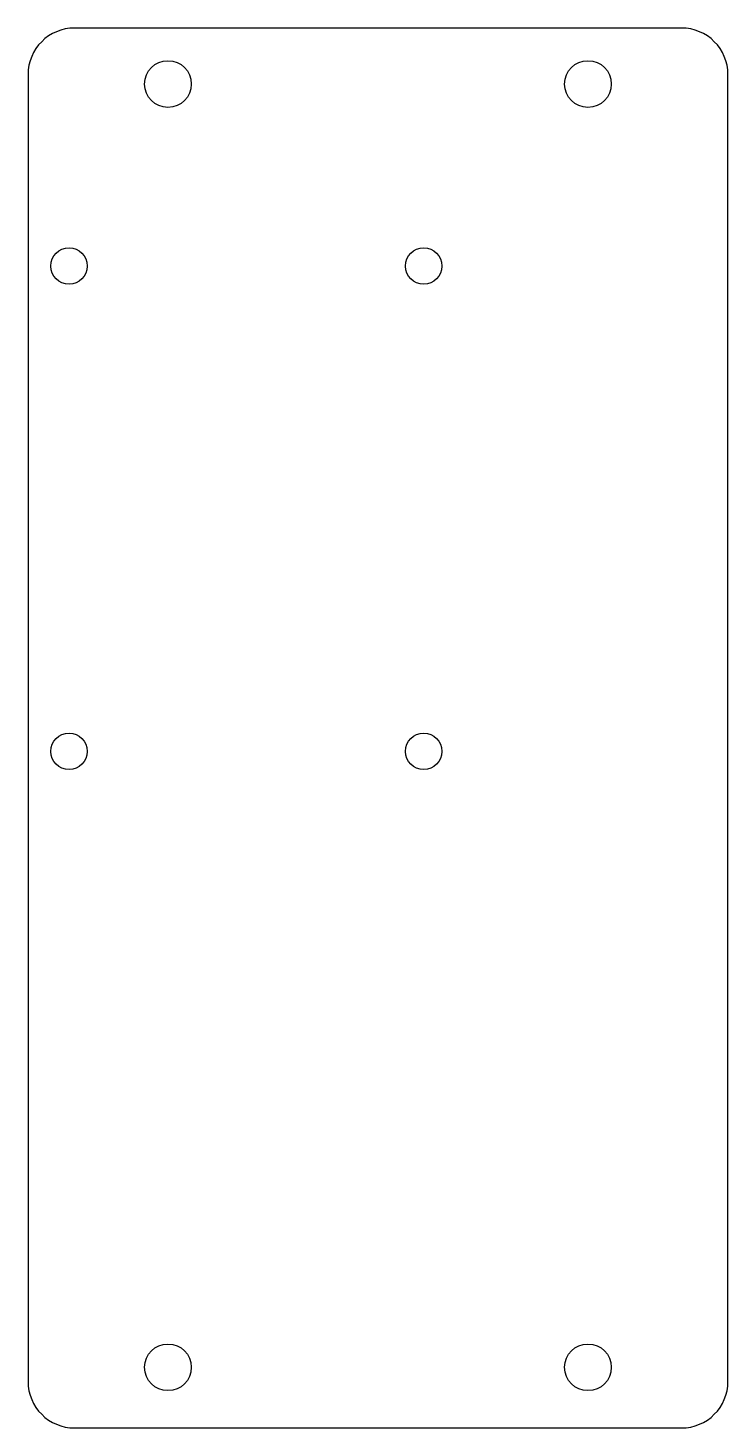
# Model space of a CAD drawing. Header units: millimetres. Extents: x -48 to 48, y -95 to 95.
import ezdxf

# ---------------------------------------------------------------- set-up
doc = ezdxf.new("R2010")
doc.units = ezdxf.units.MM

msp = doc.modelspace()

# ---------------------------------------------------------------- linework, layer by layer
at = {"color": 7, "linetype": 'Continuous', "lineweight": 25}
for p, q in [((41.275, 95.25), (-41.275, 95.25)), ((-47.625, 88.9), (-47.625, -88.9)), ((47.625, -88.9), (47.625, 88.9)), ((-41.275, -95.25), (41.275, -95.25))]:
    msp.add_line(p, q, dxfattribs=at)
for centre, radius in [((-28.575, 87.63), 3.175), ((28.575, 87.63), 3.175), ((-42.037, 62.865), 2.477), ((6.223, 62.865), 2.476), ((-42.037, -3.175), 2.477), ((6.223, -3.175), 2.476), ((-28.575, -86.995), 3.175), ((28.575, -86.995), 3.175)]:
    msp.add_circle(centre, radius, dxfattribs=at)
for centre, start, end in [((41.275, 88.9), 0, 90), ((-41.275, 88.9), 90, 180), ((-41.275, -88.9), 180, 270), ((41.275, -88.9), 270, 0)]:
    msp.add_arc(centre, 6.35, start, end, dxfattribs=at)

doc.saveas('drawing.dxf')
